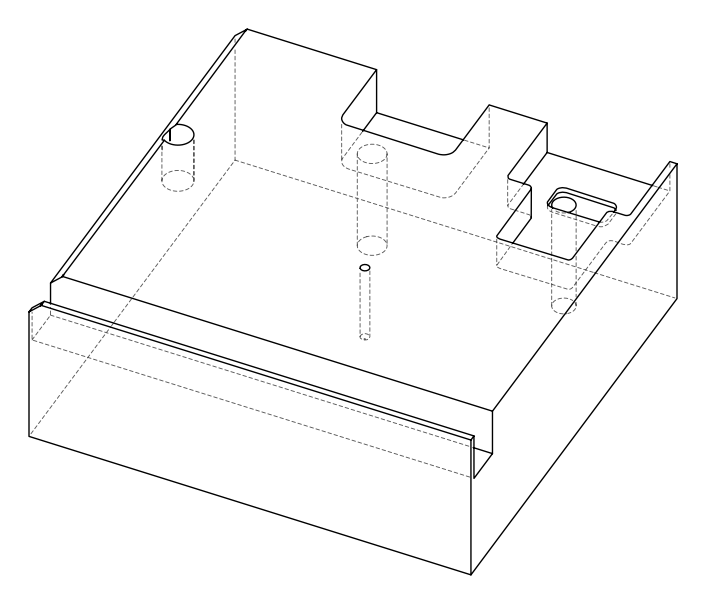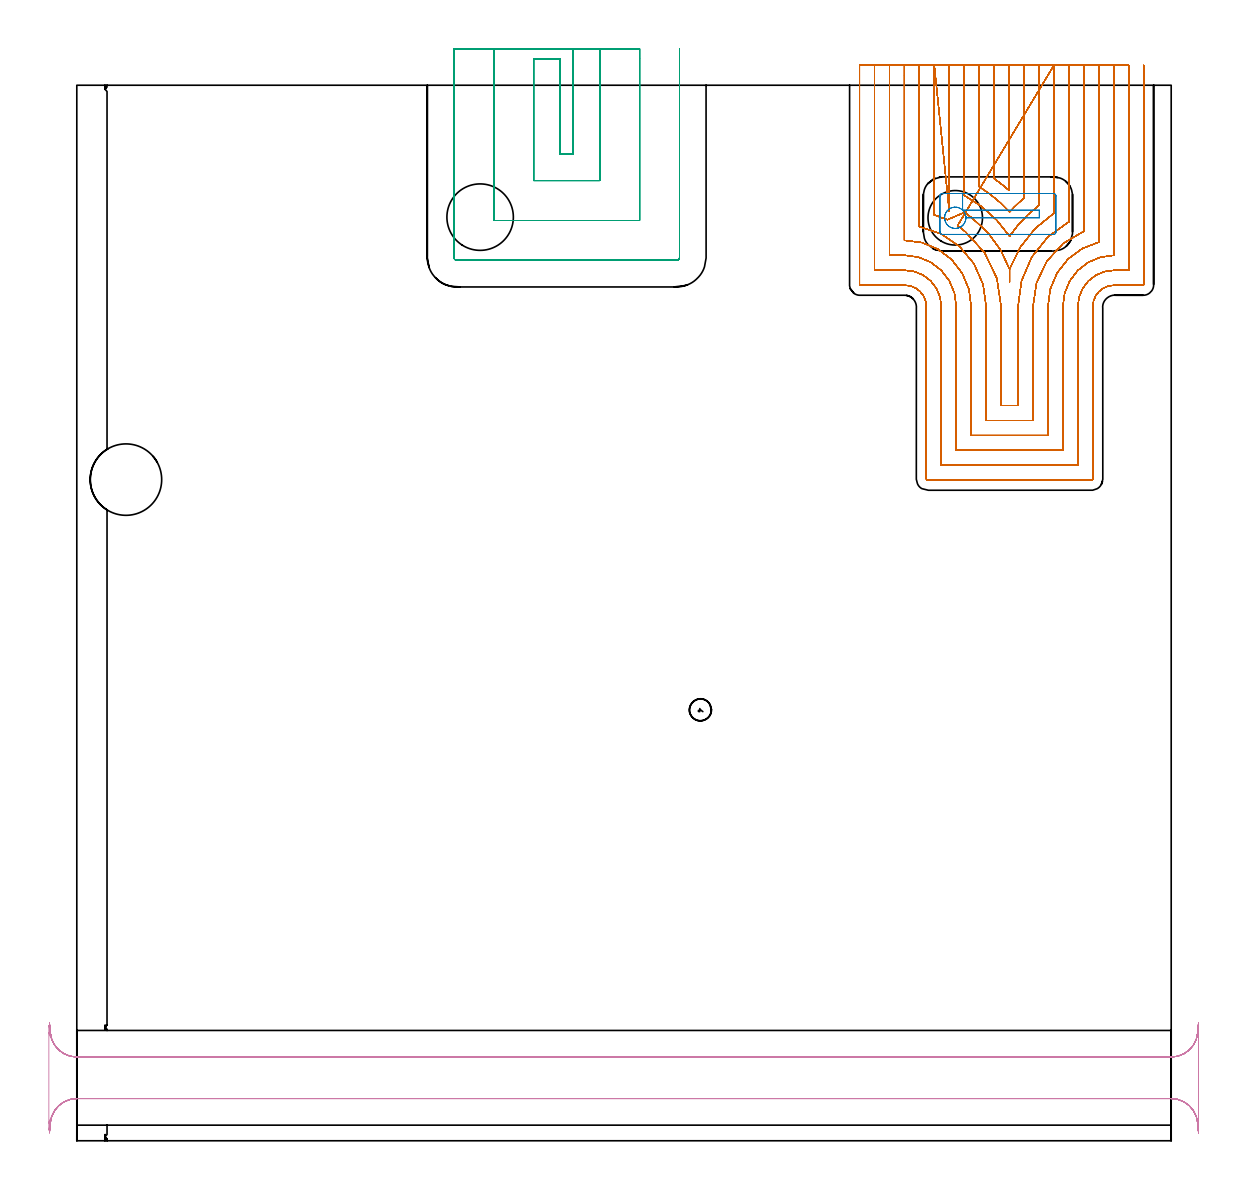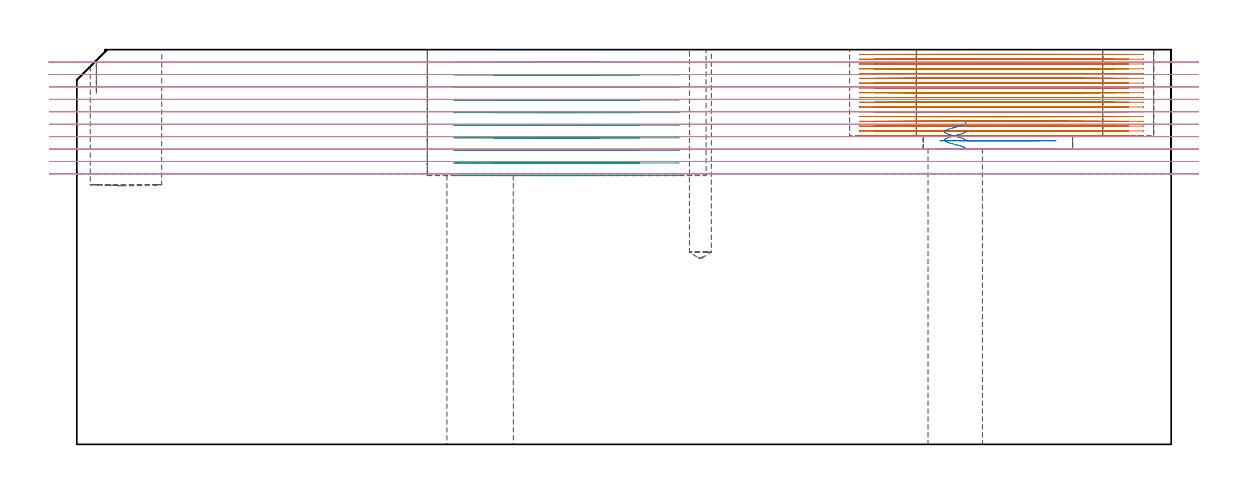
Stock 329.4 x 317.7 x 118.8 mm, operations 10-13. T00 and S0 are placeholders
(PLAN: 13 operations, 9 tool changes, 150.2 min)
(1 SPOT_DRILL | STEP1HOLE_1 | NXT0321_9005460120000 | 0.04 min | 3298 mm3)
(2 SPOT_DRILL_1 | STEP1POCKET | NXT0321_9005460120000 | 0.03 min | 1 mm3)
(3 INDEXABLE_INSERT_DRILL_THROUGH_HOLE_FROM_SOLID | STEP1HOLE | NXT0302_011 | 0.35 min | 37286 mm3)
(4 DRILL_THROUGH_HOLE_INTO_CENTER | STEP1HOLE_1 | NXT0301_065 | 0.38 min | 6174 mm3)
(5 DRILL_TO_ENLARGE_THROUGH_HOLE | STEP1HOLE_1 | UGT0301_288 | 0.4 min | 15593 mm3)
(6 DRILL_BLIND_HOLE_INTO_CENTER | STEP1POCKET | UGT0301_461 | 0.26 min | 2092 mm3)
(7 INDEXABLE_INSERT_DRILL_BLIND_HOLE_FROM_SOLID | STEP1POCKET_1 | NXT0302_014 | 0.17 min | 14777 mm3)
(8 AREA_MILL | FG_CHAMFER_SURFACE | UGT0205_001 | 0.35 min | 425 mm3)
(9 AREA_MILL_1 | FG_CHAMFER_SURFACE_1 | UGT0205_001 | 9.19 min | 11876 mm3)
(10 MILL_OPEN_POCKET | POCKET_OPEN | NXT0201_008 | Follow Part, ap 1.5, ae 75% | 108.1 min | 229521 mm3)
(11 MILL_RECTANGULAR_POCKET | POCKET_RECTANGULAR_STRAIGHT | UGT0201_101 | Follow Part, ap 2.5, ae 75% | 0.76 min | 3056 mm3)
(12 MILL_SLOT | SLOT_PARTIAL_RECTANGULAR | NXT0201_012 | Follow Part, ap 4, ae 75% | 14.12 min | 179861 mm3)
(13 MILL_RECTANGULAR_SLOT | SLOT_RECTANGULAR | NXT0201_012 | Follow Part, ap 4, ae 75% | 16.01 min | 350660 mm3)
(TOOL NXT0321_9005460120000 | NC Spot Drill, 142deg, 12mm, Carbide, Uncoated | D12 PA142 FL30 Z2)
(TOOL NXT0302_011 | Index. Insert Drill 20mm [880-D2000L25-05] | D20 PA176 FL100 Z2)
(TOOL NXT0301_065 | Carbide Drill 9.4mm [860.1-0940-075A1-MM 2214] | D9.4 PA140 FL98 Z2)
(TOOL UGT0301_288 | Twist Drill 16.4 mm | D16.4 PA118 FL125 Z2)
(TOOL UGT0301_461 | Carbide Drill 6.6 mm | D6.6 PA118 FL63 Z2)
(TOOL NXT0302_014 | Index. Insert Drill 21.5mm [880-D2150L25-03] | D21.5 PA176 FL65 Z2)
(TOOL UGT0205_001 | Chamfer Mill 20 x 3 x 45 deg. | D20 FL50 Z2)
(TOOL NXT0201_008 | ENDMILL 6mm [2P460-0600-NA 1630] | D6 FL26 Z6)
(TOOL UGT0201_101 | End Mill 10 mm | D10 FL12 Z2)
(TOOL NXT0201_012 | ENDMILL 16mm [2P460-1600-NA 1630] | D16 FL38 Z6)
(OP 10 MILL_OPEN_POCKET)
G17 G21 G94 G90
T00 M6
G54
G17 G0 G90 X276.1 Y323.7 S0 M3
G43 Z128.8 H1
Z117.361
G94 G1 Y320.7 F250.
Y289.59 F500.
G2 X280.6 Y286.028 R46.9
G1 Y320.7
Y323.7 F250.
X271.6
Y320.7
Y287.163 F500.
G2 X280.75 Y279.537 R42.4
X285.1 Y283.709 R42.4
G1 Y320.7
Y323.7 F250.
X267.1
Y320.7
Y284.561 F500.
G2 X280.75 Y272.25 R37.9
X289.6 Y281.524 R37.9
G1 Y320.7
Y323.7 F250.
X262.6
Y320.7
Y282.675 F500.
Y279.675 F250.
X258.1 Y323.7 F500.
Y320.7 F250.
Y278.629 F500.
G2 X259.223 Y278.244 R28.9
G1 X262.041 Y277.214 F250.
X267.212 Y279.451
X269.594 Y277.628
G2 X280.75 Y262.346 R33.4 F500.
G1 Y258.432
Y262.346
G2 X294.1 Y279.17 R33.4
G1 Y320.7
Y323.7 F250.
X265.115 Y275.475 F500.
X267.45 Y273.591 F250.
G2 X278.2 Y251.102 R28.9 F500.
G1 Y221.3
X283.3
Y251.1
G2 X298.6 Y276.6 R28.9
G1 Y320.7
Y323.7 F250.
X253.6
Y320.7
Y275.119 F500.
G2 X273.7 Y251.101 R24.4
G1 Y216.8
X287.8
Y251.1
G2 X303.1 Y273.74 R24.4
G1 Y320.7
Y323.7 F250.
X249.1
Y320.7
Y271. F500.
G2 X269.2 Y251.1 R19.9
G1 Y212.3
X292.3
Y251.1
G2 X307.6 Y270.461 R19.9
G1 Y320.7
Y323.7 F250.
X244.6
Y320.7
Y266.5 F500.
X249.3
G2 X264.7 Y251.1 R15.4
G1 Y207.8
X296.8
Y251.1
G2 X312.1 Y266.5 R15.4
G1 Y320.7
Y323.7 F250.
X240.1
Y320.7
Y262. F500.
X249.3
G2 X260.2 Y251.1 R10.9
G1 Y203.3
X301.3
Y251.1
G2 X312.2 Y262. R10.9
G1 X316.6
Y320.7
Y323.7 F250.
X235.6
Y320.7
Y257.6 F500.
X235.605 Y257.545
X235.645 Y257.505
X235.7 Y257.5
X249.3
G2 X255.7 Y251.1 R6.4
G1 Y199.2
G3 X256.1 Y198.8 R0.4
G1 X305.4
G3 X305.8 Y199.2 R0.4
G1 Y251.1
G2 X312.2 Y257.5 R6.4
G1 X321.
X321.055 Y257.505
X321.095 Y257.545
X321.1 Y257.6
Y320.7
Y323.7 F250.
G0 X276.1 Z115.922
G1 Y320.7
Y289.59 F500.
G2 X280.6 Y286.028 R46.9
G1 Y320.7
Y323.7 F250.
X271.6
Y320.7
Y287.163 F500.
G2 X280.75 Y279.537 R42.4
X285.1 Y283.709 R42.4
G1 Y320.7
Y323.7 F250.
X267.1
Y320.7
Y284.561 F500.
G2 X280.75 Y272.25 R37.9
X289.6 Y281.524 R37.9
G1 Y320.7
Y323.7 F250.
X262.6
Y320.7
Y282.675 F500.
Y279.675 F250.
X258.1 Y323.7 F500.
Y320.7 F250.
Y278.629 F500.
G2 X259.223 Y278.244 R28.9
G1 X262.041 Y277.214 F250.
X267.212 Y279.451
X269.594 Y277.628
G2 X280.75 Y262.346 R33.4 F500.
G1 Y258.432
Y262.346
G2 X294.1 Y279.17 R33.4
G1 Y320.7
Y323.7 F250.
X265.114 Y275.475 F500.
X267.449 Y273.591 F250.
G2 X278.2 Y251.102 R28.9 F500.
G1 Y221.3
X283.3
Y251.1
G2 X298.6 Y276.6 R28.9
G1 Y320.7
Y323.7 F250.
X253.6
Y320.7
Y275.119 F500.
G2 X273.7 Y251.101 R24.4
G1 Y216.8
X287.8
Y251.1
G2 X303.1 Y273.74 R24.4
G1 Y320.7
Y323.7 F250.
X249.1
Y320.7
Y271. F500.
G2 X269.2 Y251.1 R19.9
G1 Y212.3
X292.3
Y251.1
G2 X307.6 Y270.461 R19.9
G1 Y320.7
Y323.7 F250.
X244.6
Y320.7
Y266.5 F500.
X249.3
G2 X264.7 Y251.1 R15.4
G1 Y207.8
X296.8
Y251.1
G2 X312.1 Y266.5 R15.4
G1 Y320.7
Y323.7 F250.
X240.1
Y320.7
Y262. F500.
X249.3
G2 X260.2 Y251.1 R10.9
G1 Y203.3
X301.3
Y251.1
G2 X312.2 Y262. R10.9
G1 X316.6
Y320.7
Y323.7 F250.
X235.6
Y320.7
Y257.6 F500.
X235.605 Y257.545
X235.645 Y257.505
X235.7 Y257.5
X249.3
G2 X255.7 Y251.1 R6.4
G1 Y199.2
G3 X256.1 Y198.8 R0.4
G1 X305.4
G3 X305.8 Y199.2 R0.4
G1 Y251.1
G2 X312.2 Y257.5 R6.4
G1 X321.
X321.055 Y257.505
X321.095 Y257.545
X321.1 Y257.6
Y320.7
Y323.7 F250.
G0 X276.1 Z114.483
G1 Y320.7
Y289.59 F500.
G2 X280.6 Y286.028 R46.9
G1 Y320.7
Y323.7 F250.
X271.6
Y320.7
Y287.163 F500.
G2 X280.75 Y279.537 R42.4
X285.1 Y283.709 R42.4
G1 Y320.7
Y323.7 F250.
X267.1
Y320.7
Y284.561 F500.
G2 X280.75 Y272.25 R37.9
X289.6 Y281.524 R37.9
G1 Y320.7
Y323.7 F250.
X262.6
Y320.7
Y282.675 F500.
Y279.675 F250.
X258.1 Y323.7 F500.
Y320.7 F250.
Y278.629 F500.
G2 X259.223 Y278.244 R28.9
G1 X262.041 Y277.214 F250.
X267.211 Y279.452
X269.594 Y277.629
G2 X280.75 Y262.346 R33.4 F500.
G1 Y258.432
Y262.346
G2 X294.1 Y279.17 R33.4
G1 Y320.7
Y323.7 F250.
X265.114 Y275.475 F500.
X267.449 Y273.591 F250.
G2 X278.2 Y251.102 R28.9 F500.
G1 Y221.3
X283.3
Y251.1
G2 X298.6 Y276.6 R28.9
G1 Y320.7
Y323.7 F250.
X253.6
Y320.7
Y275.119 F500.
G2 X273.7 Y251.101 R24.4
G1 Y216.8
X287.8
Y251.1
G2 X303.1 Y273.74 R24.4
G1 Y320.7
Y323.7 F250.
X249.1
Y320.7
Y271. F500.
G2 X269.2 Y251.1 R19.9
G1 Y212.3
X292.3
Y251.1
G2 X307.6 Y270.461 R19.9
G1 Y320.7
Y323.7 F250.
X244.6
Y320.7
Y266.5 F500.
X249.3
G2 X264.7 Y251.1 R15.4
G1 Y207.8
X296.8
Y251.1
G2 X312.1 Y266.5 R15.4
G1 Y320.7
Y323.7 F250.
X240.1
Y320.7
Y262. F500.
X249.3
G2 X260.2 Y251.1 R10.9
G1 Y203.3
X301.3
Y251.1
G2 X312.2 Y262. R10.9
G1 X316.6
Y320.7
Y323.7 F250.
X235.6
Y320.7
Y257.6 F500.
X235.605 Y257.545
X235.645 Y257.505
X235.7 Y257.5
X249.3
G2 X255.7 Y251.1 R6.4
G1 Y199.2
G3 X256.1 Y198.8 R0.4
G1 X305.4
G3 X305.8 Y199.2 R0.4
G1 Y251.1
G2 X312.2 Y257.5 R6.4
G1 X321.
X321.055 Y257.505
X321.095 Y257.545
X321.1 Y257.6
Y320.7
Y323.7 F250.
G0 X276.1 Z113.044
G1 Y320.7
Y289.59 F500.
G2 X280.6 Y286.028 R46.9
G1 Y320.7
Y323.7 F250.
X271.6
Y320.7
Y287.163 F500.
G2 X280.75 Y279.537 R42.4
X285.1 Y283.709 R42.4
G1 Y320.7
Y323.7 F250.
X267.1
Y320.7
Y284.561 F500.
G2 X280.75 Y272.25 R37.9
X289.6 Y281.524 R37.9
G1 Y320.7
Y323.7 F250.
X262.6
Y320.7
Y282.675 F500.
Y279.675 F250.
X258.1 Y323.7 F500.
Y320.7 F250.
Y278.629 F500.
G2 X259.223 Y278.244 R28.9
G1 X262.041 Y277.214 F250.
X267.211 Y279.452
X269.594 Y277.629
G2 X280.75 Y262.346 R33.4 F500.
G1 Y258.432
Y262.346
G2 X294.1 Y279.17 R33.4
G1 Y320.7
Y323.7 F250.
X265.115 Y275.475 F500.
X267.45 Y273.591 F250.
G2 X278.2 Y251.102 R28.9 F500.
G1 Y221.3
X283.3
Y251.1
G2 X298.6 Y276.6 R28.9
G1 Y320.7
Y323.7 F250.
X253.6
Y320.7
Y275.119 F500.
G2 X273.7 Y251.101 R24.4
G1 Y216.8
X287.8
Y251.1
G2 X303.1 Y273.74 R24.4
G1 Y320.7
Y323.7 F250.
X249.1
Y320.7
Y271. F500.
G2 X269.2 Y251.1 R19.9
G1 Y212.3
X292.3
Y251.1
G2 X307.6 Y270.461 R19.9
G1 Y320.7
Y323.7 F250.
X244.6
Y320.7
Y266.5 F500.
X249.3
G2 X264.7 Y251.1 R15.4
G1 Y207.8
X296.8
Y251.1
G2 X312.1 Y266.5 R15.4
G1 Y320.7
Y323.7 F250.
X240.1
Y320.7
Y262. F500.
X249.3
G2 X260.2 Y251.1 R10.9
G1 Y203.3
X301.3
Y251.1
G2 X312.2 Y262. R10.9
G1 X316.6
Y320.7
Y323.7 F250.
X235.6
Y320.7
Y257.6 F500.
X235.605 Y257.545
X235.645 Y257.505
X235.7 Y257.5
X249.3
G2 X255.7 Y251.1 R6.4
G1 Y199.2
G3 X256.1 Y198.8 R0.4
G1 X305.4
G3 X305.8 Y199.2 R0.4
G1 Y251.1
G2 X312.2 Y257.5 R6.4
G1 X321.
X321.055 Y257.505
X321.095 Y257.545
X321.1 Y257.6
Y320.7
Y323.7 F250.
G0 X276.1 Z111.605
G1 Y320.7
Y289.59 F500.
G2 X280.6 Y286.028 R46.9
G1 Y320.7
Y323.7 F250.
X271.6
Y320.7
Y287.163 F500.
G2 X280.75 Y279.537 R42.4
X285.1 Y283.709 R42.4
G1 Y320.7
Y323.7 F250.
X267.1
Y320.7
Y284.561 F500.
G2 X280.75 Y272.25 R37.9
X289.6 Y281.524 R37.9
G1 Y320.7
Y323.7 F250.
X262.6
Y320.7
Y282.675 F500.
Y279.675 F250.
X258.1 Y323.7 F500.
Y320.7 F250.
Y278.629 F500.
G2 X259.223 Y278.244 R28.9
G1 X262.041 Y277.214 F250.
X267.212 Y279.451
X269.594 Y277.628
G2 X280.75 Y262.346 R33.4 F500.
G1 Y258.432
Y262.346
G2 X294.1 Y279.17 R33.4
G1 Y320.7
Y323.7 F250.
X265.115 Y275.475 F500.
X267.45 Y273.591 F250.
G2 X278.2 Y251.102 R28.9 F500.
G1 Y221.3
X283.3
Y251.1
G2 X298.6 Y276.6 R28.9
G1 Y320.7
Y323.7 F250.
X253.6
Y320.7
Y275.119 F500.
G2 X273.7 Y251.101 R24.4
G1 Y216.8
X287.8
Y251.1
G2 X303.1 Y273.74 R24.4
G1 Y320.7
Y323.7 F250.
X249.1
Y320.7
Y271. F500.
G2 X269.2 Y251.1 R19.9
G1 Y212.3
X292.3
Y251.1
G2 X307.6 Y270.461 R19.9
G1 Y320.7
Y323.7 F250.
X244.6
Y320.7
Y266.5 F500.
X249.3
G2 X264.7 Y251.1 R15.4
G1 Y207.8
X296.8
Y251.1
G2 X312.1 Y266.5 R15.4
G1 Y320.7
Y323.7 F250.
X240.1
Y320.7
Y262. F500.
X249.3
G2 X260.2 Y251.1 R10.9
G1 Y203.3
X301.3
Y251.1
G2 X312.2 Y262. R10.9
G1 X316.6
Y320.7
Y323.7 F250.
X235.6
Y320.7
Y257.6 F500.
X235.605 Y257.545
X235.645 Y257.505
X235.7 Y257.5
X249.3
G2 X255.7 Y251.1 R6.4
G1 Y199.2
G3 X256.1 Y198.8 R0.4
G1 X305.4
G3 X305.8 Y199.2 R0.4
G1 Y251.1
G2 X312.2 Y257.5 R6.4
G1 X321.
X321.055 Y257.505
X321.095 Y257.545
X321.1 Y257.6
Y320.7
Y323.7 F250.
G0 X276.1 Z110.167
G1 Y320.7
Y289.59 F500.
G2 X280.6 Y286.028 R46.9
G1 Y320.7
Y323.7 F250.
X271.6
Y320.7
Y287.163 F500.
G2 X280.75 Y279.537 R42.4
X285.1 Y283.709 R42.4
G1 Y320.7
Y323.7 F250.
X267.1
Y320.7
Y284.561 F500.
G2 X280.75 Y272.25 R37.9
X289.6 Y281.524 R37.9
G1 Y320.7
Y323.7 F250.
X262.6
Y320.7
Y282.675 F500.
Y279.675 F250.
X258.1 Y323.7 F500.
Y320.7 F250.
Y278.629 F500.
G2 X259.223 Y278.244 R28.9
G1 X262.041 Y277.214 F250.
X267.212 Y279.451
X269.594 Y277.628
G2 X280.75 Y262.346 R33.4 F500.
G1 Y258.432
Y262.346
G2 X294.1 Y279.17 R33.4
G1 Y320.7
Y323.7 F250.
X265.115 Y275.475 F500.
X267.45 Y273.591 F250.
G2 X278.2 Y251.102 R28.9 F500.
G1 Y221.3
X283.3
Y251.1
G2 X298.6 Y276.6 R28.9
G1 Y320.7
Y323.7 F250.
X253.6
Y320.7
Y275.119 F500.
G2 X273.7 Y251.101 R24.4
G1 Y216.8
X287.8
Y251.1
G2 X303.1 Y273.74 R24.4
G1 Y320.7
Y323.7 F250.
X249.1
Y320.7
Y271. F500.
G2 X269.2 Y251.1 R19.9
G1 Y212.3
X292.3
Y251.1
G2 X307.6 Y270.461 R19.9
G1 Y320.7
Y323.7 F250.
X244.6
Y320.7
Y266.5 F500.
X249.3
G2 X264.7 Y251.1 R15.4
G1 Y207.8
X296.8
Y251.1
G2 X312.1 Y266.5 R15.4
G1 Y320.7
Y323.7 F250.
X240.1
Y320.7
Y262. F500.
X249.3
G2 X260.2 Y251.1 R10.9
G1 Y203.3
X301.3
Y251.1
G2 X312.2 Y262. R10.9
G1 X316.6
Y320.7
Y323.7 F250.
X235.6
Y320.7
Y257.6 F500.
X235.605 Y257.545
X235.645 Y257.505
X235.7 Y257.5
X249.3
G2 X255.7 Y251.1 R6.4
G1 Y199.2
G3 X256.1 Y198.8 R0.4
G1 X305.4
G3 X305.8 Y199.2 R0.4
G1 Y251.1
G2 X312.2 Y257.5 R6.4
G1 X321.
X321.055 Y257.505
X321.095 Y257.545
X321.1 Y257.6
Y320.7
Y323.7 F250.
G0 X276.1 Z108.728
G1 Y320.7
Y289.59 F500.
G2 X280.6 Y286.028 R46.9
G1 Y320.7
Y323.7 F250.
X271.6
Y320.7
Y287.163 F500.
G2 X280.75 Y279.537 R42.4
X285.1 Y283.709 R42.4
G1 Y320.7
Y323.7 F250.
X267.1
Y320.7
Y284.561 F500.
G2 X280.75 Y272.25 R37.9
X289.6 Y281.524 R37.9
G1 Y320.7
Y323.7 F250.
X262.6
Y320.7
Y282.675 F500.
Y279.675 F250.
X258.1 Y323.7 F500.
Y320.7 F250.
Y278.629 F500.
G2 X259.223 Y278.244 R28.9
G1 X262.041 Y277.214 F250.
X267.212 Y279.451
X269.594 Y277.628
G2 X280.75 Y262.346 R33.4 F500.
G1 Y258.432
Y262.346
G2 X294.1 Y279.17 R33.4
G1 Y320.7
Y323.7 F250.
X265.115 Y275.475 F500.
X267.45 Y273.591 F250.
G2 X278.2 Y251.102 R28.9 F500.
G1 Y221.3
X283.3
Y251.1
G2 X298.6 Y276.6 R28.9
G1 Y320.7
Y323.7 F250.
X253.6
Y320.7
Y275.119 F500.
G2 X273.7 Y251.101 R24.4
G1 Y216.8
X287.8
Y251.1
G2 X303.1 Y273.74 R24.4
G1 Y320.7
Y323.7 F250.
X249.1
Y320.7
Y271. F500.
G2 X269.2 Y251.1 R19.9
G1 Y212.3
X292.3
Y251.1
G2 X307.6 Y270.461 R19.9
G1 Y320.7
Y323.7 F250.
X244.6
Y320.7
Y266.5 F500.
X249.3
G2 X264.7 Y251.1 R15.4
G1 Y207.8
X296.8
Y251.1
G2 X312.1 Y266.5 R15.4
G1 Y320.7
Y323.7 F250.
X240.1
Y320.7
Y262. F500.
X249.3
G2 X260.2 Y251.1 R10.9
G1 Y203.3
X301.3
Y251.1
G2 X312.2 Y262. R10.9
G1 X316.6
Y320.7
Y323.7 F250.
X235.6
Y320.7
Y257.6 F500.
X235.605 Y257.545
X235.645 Y257.505
X235.7 Y257.5
X249.3
G2 X255.7 Y251.1 R6.4
G1 Y199.2
G3 X256.1 Y198.8 R0.4
G1 X305.4
G3 X305.8 Y199.2 R0.4
G1 Y251.1
G2 X312.2 Y257.5 R6.4
G1 X321.
X321.055 Y257.505
X321.095 Y257.545
X321.1 Y257.6
Y320.7
Y323.7 F250.
G0 X276.1 Z107.289
G1 Y320.7
Y289.59 F500.
G2 X280.6 Y286.028 R46.9
G1 Y320.7
Y323.7 F250.
X271.6
Y320.7
Y287.163 F500.
G2 X280.75 Y279.537 R42.4
X285.1 Y283.709 R42.4
G1 Y320.7
Y323.7 F250.
X267.1
Y320.7
Y284.561 F500.
G2 X280.75 Y272.25 R37.9
X289.6 Y281.524 R37.9
G1 Y320.7
Y323.7 F250.
X262.6
Y320.7
Y282.675 F500.
Y279.675 F250.
X258.1 Y323.7 F500.
Y320.7 F250.
Y278.629 F500.
G2 X259.223 Y278.244 R28.9
G1 X262.041 Y277.214 F250.
X267.212 Y279.451
X269.594 Y277.628
G2 X280.75 Y262.346 R33.4 F500.
G1 Y258.432
Y262.346
G2 X294.1 Y279.17 R33.4
G1 Y320.7
Y323.7 F250.
X265.115 Y275.475 F500.
X267.45 Y273.591 F250.
G2 X278.2 Y251.102 R28.9 F500.
G1 Y221.3
X283.3
Y251.1
G2 X298.6 Y276.6 R28.9
G1 Y320.7
Y323.7 F250.
X253.6
Y320.7
Y275.119 F500.
G2 X273.7 Y251.101 R24.4
G1 Y216.8
X287.8
Y251.1
G2 X303.1 Y273.74 R24.4
G1 Y320.7
Y323.7 F250.
X249.1
Y320.7
Y271. F500.
G2 X269.2 Y251.1 R19.9
G1 Y212.3
X292.3
Y251.1
G2 X307.6 Y270.461 R19.9
G1 Y320.7
Y323.7 F250.
X244.6
Y320.7
Y266.5 F500.
X249.3
G2 X264.7 Y251.1 R15.4
G1 Y207.8
X296.8
Y251.1
G2 X312.1 Y266.5 R15.4
G1 Y320.7
Y323.7 F250.
X240.1
Y320.7
Y262. F500.
X249.3
G2 X260.2 Y251.1 R10.9
G1 Y203.3
X301.3
Y251.1
G2 X312.2 Y262. R10.9
G1 X316.6
Y320.7
Y323.7 F250.
X235.6
Y320.7
Y257.6 F500.
X235.605 Y257.545
X235.645 Y257.505
X235.7 Y257.5
X249.3
G2 X255.7 Y251.1 R6.4
G1 Y199.2
G3 X256.1 Y198.8 R0.4
G1 X305.4
G3 X305.8 Y199.2 R0.4
G1 Y251.1
G2 X312.2 Y257.5 R6.4
G1 X321.
X321.055 Y257.505
X321.095 Y257.545
X321.1 Y257.6
Y320.7
Y323.7 F250.
G0 X276.1 Z105.85
G1 Y320.7
Y289.59 F500.
G2 X280.6 Y286.028 R46.9
G1 Y320.7
Y323.7 F250.
X271.6
Y320.7
Y287.163 F500.
G2 X280.75 Y279.537 R42.4
X285.1 Y283.709 R42.4
G1 Y320.7
Y323.7 F250.
X267.1
Y320.7
Y284.561 F500.
G2 X280.75 Y272.25 R37.9
X289.6 Y281.524 R37.9
G1 Y320.7
Y323.7 F250.
X262.6
Y320.7
Y282.675 F500.
Y279.675 F250.
X258.1 Y323.7 F500.
Y320.7 F250.
Y278.629 F500.
G2 X259.224 Y278.244 R28.9
G1 X262.042 Y277.213 F250.
X267.211 Y279.451
X269.594 Y277.629
G2 X280.75 Y262.346 R33.4 F500.
G1 Y258.432
Y262.346
G2 X294.1 Y279.17 R33.4
G1 Y320.7
Y323.7 F250.
X265.115 Y275.475 F500.
X267.45 Y273.591 F250.
G2 X278.2 Y251.102 R28.9 F500.
G1 Y221.3
X283.3
Y251.1
G2 X298.6 Y276.6 R28.9
G1 Y320.7
Y323.7 F250.
X253.6
Y320.7
Y275.119 F500.
G2 X273.7 Y251.101 R24.4
G1 Y216.8
X287.8
Y251.1
G2 X303.1 Y273.74 R24.4
G1 Y320.7
Y323.7 F250.
X249.1
Y320.7
Y271. F500.
G2 X269.2 Y251.1 R19.9
G1 Y212.3
X292.3
Y251.1
G2 X307.6 Y270.461 R19.9
G1 Y320.7
Y323.7 F250.
X244.6
Y320.7
Y266.5 F500.
X249.3
G2 X264.7 Y251.1 R15.4
G1 Y207.8
X296.8
Y251.1
G2 X312.1 Y266.5 R15.4
G1 Y320.7
Y323.7 F250.
X240.1
Y320.7
Y262. F500.
X249.3
G2 X260.2 Y251.1 R10.9
G1 Y203.3
X301.3
Y251.1
G2 X312.2 Y262. R10.9
G1 X316.6
Y320.7
Y323.7 F250.
X235.6
Y320.7
Y257.6 F500.
X235.605 Y257.545
X235.645 Y257.505
X235.7 Y257.5
X249.3
G2 X255.7 Y251.1 R6.4
G1 Y199.2
G3 X256.1 Y198.8 R0.4
G1 X305.4
G3 X305.8 Y199.2 R0.4
G1 Y251.1
G2 X312.2 Y257.5 R6.4
G1 X321.
X321.055 Y257.505
X321.095 Y257.545
X321.1 Y257.6
Y320.7
Y323.7 F250.
G0 X276.1 Z104.411
G1 Y320.7
Y289.59 F500.
G2 X280.6 Y286.028 R46.9
G1 Y320.7
Y323.7 F250.
X271.6
Y320.7
Y287.163 F500.
G2 X280.75 Y279.537 R42.4
X285.1 Y283.709 R42.4
G1 Y320.7
Y323.7 F250.
X267.1
Y320.7
Y284.561 F500.
G2 X280.75 Y272.25 R37.9
X289.6 Y281.524 R37.9
G1 Y320.7
Y323.7 F250.
X262.6
Y320.7
Y282.675 F500.
Y279.675 F250.
X258.1 Y323.7 F500.
Y320.7 F250.
Y278.629 F500.
G2 X259.224 Y278.244 R28.9
G1 X262.042 Y277.213 F250.
X267.211 Y279.451
X269.594 Y277.629
G2 X280.75 Y262.346 R33.4 F500.
G1 Y258.432
Y262.346
G2 X294.1 Y279.17 R33.4
G1 Y320.7
Y323.7 F250.
X265.115 Y275.475 F500.
X267.45 Y273.591 F250.
G2 X278.2 Y251.102 R28.9 F500.
G1 Y221.3
X283.3
Y251.1
G2 X298.6 Y276.6 R28.9
G1 Y320.7
Y323.7 F250.
X253.6
Y320.7
Y275.119 F500.
G2 X273.7 Y251.101 R24.4
G1 Y216.8
X287.8
Y251.1
G2 X303.1 Y273.74 R24.4
G1 Y320.7
Y323.7 F250.
X249.1
Y320.7
Y271. F500.
G2 X269.2 Y251.1 R19.9
G1 Y212.3
X292.3
Y251.1
G2 X307.6 Y270.461 R19.9
G1 Y320.7
Y323.7 F250.
X244.6
Y320.7
Y266.5 F500.
X249.3
G2 X264.7 Y251.1 R15.4
G1 Y207.8
X296.8
Y251.1
G2 X312.1 Y266.5 R15.4
G1 Y320.7
Y323.7 F250.
X240.1
Y320.7
Y262. F500.
X249.3
G2 X260.2 Y251.1 R10.9
G1 Y203.3
X301.3
Y251.1
G2 X312.2 Y262. R10.9
G1 X316.6
Y320.7
Y323.7 F250.
X235.6
Y320.7
Y257.6 F500.
X235.605 Y257.545
X235.645 Y257.505
X235.7 Y257.5
X249.3
G2 X255.7 Y251.1 R6.4
G1 Y199.2
G3 X256.1 Y198.8 R0.4
G1 X305.4
G3 X305.8 Y199.2 R0.4
G1 Y251.1
G2 X312.2 Y257.5 R6.4
G1 X321.
X321.055 Y257.505
X321.095 Y257.545
X321.1 Y257.6
Y320.7
Y323.7 F250.
G0 X276.1 Z102.972
G1 Y320.7
Y289.59 F500.
G2 X280.6 Y286.028 R46.9
G1 Y320.7
Y323.7 F250.
X271.6
Y320.7
Y287.163 F500.
G2 X280.75 Y279.537 R42.4
X285.1 Y283.709 R42.4
G1 Y320.7
Y323.7 F250.
X267.1
Y320.7
Y284.561 F500.
G2 X280.75 Y272.25 R37.9
X289.6 Y281.524 R37.9
G1 Y320.7
Y323.7 F250.
X262.6
Y320.7
Y282.675 F500.
Y279.675 F250.
X258.1 Y323.7 F500.
Y320.7 F250.
Y278.629 F500.
G2 X259.223 Y278.244 R28.9
G1 X262.041 Y277.214 F250.
X267.211 Y279.452
X269.594 Y277.629
G2 X280.75 Y262.346 R33.4 F500.
G1 Y258.432
Y262.346
G2 X294.1 Y279.17 R33.4
G1 Y320.7
Y323.7 F250.
X265.115 Y275.475 F500.
X267.45 Y273.591 F250.
G2 X278.2 Y251.102 R28.9 F500.
G1 Y221.3
X283.3
Y251.1
G2 X298.6 Y276.6 R28.9
G1 Y320.7
Y323.7 F250.
X253.6
Y320.7
Y275.119 F500.
G2 X273.7 Y251.101 R24.4
G1 Y216.8
X287.8
Y251.1
G2 X303.1 Y273.74 R24.4
G1 Y320.7
Y323.7 F250.
X249.1
Y320.7
Y271. F500.
G2 X269.2 Y251.1 R19.9
G1 Y212.3
X292.3
Y251.1
G2 X307.6 Y270.461 R19.9
G1 Y320.7
Y323.7 F250.
X244.6
Y320.7
Y266.5 F500.
X249.3
G2 X264.7 Y251.1 R15.4
G1 Y207.8
X296.8
Y251.1
G2 X312.1 Y266.5 R15.4
G1 Y320.7
Y323.7 F250.
X240.1
Y320.7
Y262. F500.
X249.3
G2 X260.2 Y251.1 R10.9
G1 Y203.3
X301.3
Y251.1
G2 X312.2 Y262. R10.9
G1 X316.6
Y320.7
Y323.7 F250.
X235.6
Y320.7
Y257.6 F500.
X235.605 Y257.545
X235.645 Y257.505
X235.7 Y257.5
X249.3
G2 X255.7 Y251.1 R6.4
G1 Y199.2
G3 X256.1 Y198.8 R0.4
G1 X305.4
G3 X305.8 Y199.2 R0.4
G1 Y251.1
G2 X312.2 Y257.5 R6.4
G1 X321.
X321.055 Y257.505
X321.095 Y257.545
X321.1 Y257.6
Y320.7
Y323.7 F250.
G0 X276.1 Z101.533
G1 Y320.7
Y289.59 F500.
G2 X280.6 Y286.028 R46.9
G1 Y320.7
Y323.7 F250.
X271.6
Y320.7
Y287.163 F500.
G2 X280.75 Y279.537 R42.4
X285.1 Y283.709 R42.4
G1 Y320.7
Y323.7 F250.
X267.1
Y320.7
Y284.561 F500.
G2 X280.75 Y272.25 R37.9
X289.6 Y281.524 R37.9
G1 Y320.7
Y323.7 F250.
X262.6
Y320.7
Y282.675 F500.
Y279.675 F250.
X258.1 Y323.7 F500.
Y320.7 F250.
Y278.629 F500.
G2 X259.223 Y278.244 R28.9
G1 X262.041 Y277.214 F250.
X267.211 Y279.452
X269.594 Y277.629
G2 X280.75 Y262.346 R33.4 F500.
G1 Y258.432
Y262.346
G2 X294.1 Y279.17 R33.4
G1 Y320.7
Y323.7 F250.
X265.115 Y275.475 F500.
X267.45 Y273.591 F250.
G2 X278.2 Y251.102 R28.9 F500.
G1 Y221.3
X283.3
Y251.1
G2 X298.6 Y276.6 R28.9
G1 Y320.7
Y323.7 F250.
X253.6
Y320.7
Y275.119 F500.
G2 X273.7 Y251.101 R24.4
G1 Y216.8
X287.8
Y251.1
G2 X303.1 Y273.74 R24.4
G1 Y320.7
Y323.7 F250.
X249.1
Y320.7
Y271. F500.
G2 X269.2 Y251.1 R19.9
G1 Y212.3
X292.3
Y251.1
G2 X307.6 Y270.461 R19.9
G1 Y320.7
Y323.7 F250.
X244.6
Y320.7
Y266.5 F500.
X249.3
G2 X264.7 Y251.1 R15.4
G1 Y207.8
X296.8
Y251.1
G2 X312.1 Y266.5 R15.4
G1 Y320.7
Y323.7 F250.
X240.1
Y320.7
Y262. F500.
X249.3
G2 X260.2 Y251.1 R10.9
G1 Y203.3
X301.3
Y251.1
G2 X312.2 Y262. R10.9
G1 X316.6
Y320.7
Y323.7 F250.
X235.6
Y320.7
Y257.6 F500.
X235.605 Y257.545
X235.645 Y257.505
X235.7 Y257.5
X249.3
G2 X255.7 Y251.1 R6.4
G1 Y199.2
G3 X256.1 Y198.8 R0.4
G1 X305.4
G3 X305.8 Y199.2 R0.4
G1 Y251.1
G2 X312.2 Y257.5 R6.4
G1 X321.
X321.055 Y257.505
X321.095 Y257.545
X321.1 Y257.6
Y320.7
Y323.7 F250.
G0 X276.1 Z100.094
G1 Y320.7
Y289.59 F500.
G2 X280.6 Y286.028 R46.9
G1 Y320.7
Y323.7 F250.
X271.6
Y320.7
Y287.163 F500.
G2 X280.75 Y279.537 R42.4
X285.1 Y283.709 R42.4
G1 Y320.7
Y323.7 F250.
X267.1
Y320.7
Y284.561 F500.
G2 X280.75 Y272.25 R37.9
X289.6 Y281.524 R37.9
G1 Y320.7
Y323.7 F250.
X262.6
Y320.7
Y282.675 F500.
Y279.675 F250.
X258.1 Y323.7 F500.
Y320.7 F250.
Y278.629 F500.
G2 X259.223 Y278.244 R28.9
G1 X262.041 Y277.214 F250.
X267.212 Y279.451
X269.594 Y277.628
G2 X280.75 Y262.346 R33.4 F500.
G1 Y258.432
Y262.346
G2 X294.1 Y279.17 R33.4
G1 Y320.7
Y323.7 F250.
X265.115 Y275.475 F500.
X267.45 Y273.591 F250.
G2 X278.2 Y251.102 R28.9 F500.
G1 Y221.3
X283.3
Y251.1
G2 X298.6 Y276.6 R28.9
G1 Y320.7
Y323.7 F250.
X253.6
Y320.7
Y275.119 F500.
G2 X273.7 Y251.101 R24.4
G1 Y216.8
X287.8
Y251.1
G2 X303.1 Y273.74 R24.4
G1 Y320.7
Y323.7 F250.
X249.1
Y320.7
Y271. F500.
G2 X269.2 Y251.1 R19.9
G1 Y212.3
X292.3
Y251.1
G2 X307.6 Y270.461 R19.9
G1 Y320.7
Y323.7 F250.
X244.6
Y320.7
Y266.5 F500.
X249.3
G2 X264.7 Y251.1 R15.4
G1 Y207.8
X296.8
Y251.1
G2 X312.1 Y266.5 R15.4
G1 Y320.7
Y323.7 F250.
X240.1
Y320.7
Y262. F500.
X249.3
G2 X260.2 Y251.1 R10.9
G1 Y203.3
X301.3
Y251.1
G2 X312.2 Y262. R10.9
G1 X316.6
Y320.7
Y323.7 F250.
X235.6
Y320.7
Y257.6 F500.
X235.605 Y257.545
X235.645 Y257.505
X235.7 Y257.5
X249.3
G2 X255.7 Y251.1 R6.4
G1 Y199.2
G3 X256.1 Y198.8 R0.4
G1 X305.4
G3 X305.8 Y199.2 R0.4
G1 Y251.1
G2 X312.2 Y257.5 R6.4
G1 X321.
X321.055 Y257.505
X321.095 Y257.545
X321.1 Y257.6
Y320.7
Y323.7 F250.
G0 X276.1 Z98.656
G1 Y320.7
Y289.59 F500.
G2 X280.6 Y286.028 R46.9
G1 Y320.7
Y323.7 F250.
X271.6
Y320.7
Y287.163 F500.
G2 X280.75 Y279.537 R42.4
X285.1 Y283.709 R42.4
G1 Y320.7
Y323.7 F250.
X267.1
Y320.7
Y284.561 F500.
G2 X280.75 Y272.25 R37.9
X289.6 Y281.524 R37.9
G1 Y320.7
Y323.7 F250.
X262.6
Y320.7
Y282.675 F500.
Y279.675 F250.
X258.1 Y323.7 F500.
Y320.7 F250.
Y278.629 F500.
G2 X259.223 Y278.244 R28.9
G1 X262.041 Y277.214 F250.
X267.212 Y279.451
X269.594 Y277.628
G2 X280.75 Y262.346 R33.4 F500.
G1 Y258.432
Y262.346
G2 X294.1 Y279.17 R33.4
G1 Y320.7
Y323.7 F250.
X265.115 Y275.475 F500.
X267.45 Y273.591 F250.
G2 X278.2 Y251.102 R28.9 F500.
G1 Y221.3
X283.3
Y251.1
G2 X298.6 Y276.6 R28.9
G1 Y320.7
Y323.7 F250.
X253.6
Y320.7
Y275.119 F500.
G2 X273.7 Y251.101 R24.4
G1 Y216.8
X287.8
Y251.1
G2 X303.1 Y273.74 R24.4
G1 Y320.7
Y323.7 F250.
X249.1
Y320.7
Y271. F500.
G2 X269.2 Y251.1 R19.9
G1 Y212.3
X292.3
Y251.1
G2 X307.6 Y270.461 R19.9
G1 Y320.7
Y323.7 F250.
X244.6
Y320.7
Y266.5 F500.
X249.3
G2 X264.7 Y251.1 R15.4
G1 Y207.8
X296.8
Y251.1
G2 X312.1 Y266.5 R15.4
G1 Y320.7
Y323.7 F250.
X240.1
Y320.7
Y262. F500.
X249.3
G2 X260.2 Y251.1 R10.9
G1 Y203.3
X301.3
Y251.1
G2 X312.2 Y262. R10.9
G1 X316.6
Y320.7
Y323.7 F250.
X235.6
Y320.7
Y257.6 F500.
X235.605 Y257.545
X235.645 Y257.505
X235.7 Y257.5
X249.3
G2 X255.7 Y251.1 R6.4
G1 Y199.2
G3 X256.1 Y198.8 R0.4
G1 X305.4
G3 X305.8 Y199.2 R0.4
G1 Y251.1
G2 X312.2 Y257.5 R6.4
G1 X321.
X321.055 Y257.505
X321.095 Y257.545
X321.1 Y257.6
Y320.7
Y323.7 F250.
G0 X276.1 Z97.217
G1 Y320.7
Y289.59 F500.
G2 X280.6 Y286.028 R46.9
G1 Y320.7
Y323.7 F250.
X271.6
Y320.7
Y287.163 F500.
G2 X280.75 Y279.537 R42.4
X285.1 Y283.709 R42.4
G1 Y320.7
Y323.7 F250.
X267.1
Y320.7
Y284.561 F500.
G2 X280.75 Y272.25 R37.9
X289.6 Y281.524 R37.9
G1 Y320.7
Y323.7 F250.
X262.6
Y320.7
Y282.675 F500.
Y279.675 F250.
X258.1 Y323.7 F500.
Y320.7 F250.
Y278.629 F500.
G2 X259.223 Y278.244 R28.9
G1 X262.041 Y277.214 F250.
X267.212 Y279.451
X269.594 Y277.628
G2 X280.75 Y262.346 R33.4 F500.
G1 Y258.432
Y262.346
G2 X294.1 Y279.17 R33.4
G1 Y320.7
Y323.7 F250.
X265.115 Y275.475 F500.
X267.45 Y273.591 F250.
G2 X278.2 Y251.102 R28.9 F500.
G1 Y221.3
X283.3
Y251.1
G2 X298.6 Y276.6 R28.9
G1 Y320.7
Y323.7 F250.
X253.6
Y320.7
Y275.119 F500.
G2 X273.7 Y251.101 R24.4
G1 Y216.8
X287.8
Y251.1
G2 X303.1 Y273.74 R24.4
G1 Y320.7
Y323.7 F250.
X249.1
Y320.7
Y271. F500.
G2 X269.2 Y251.1 R19.9
G1 Y212.3
X292.3
Y251.1
G2 X307.6 Y270.461 R19.9
G1 Y320.7
Y323.7 F250.
X244.6
Y320.7
Y266.5 F500.
X249.3
G2 X264.7 Y251.1 R15.4
G1 Y207.8
X296.8
Y251.1
G2 X312.1 Y266.5 R15.4
G1 Y320.7
Y323.7 F250.
X240.1
Y320.7
Y262. F500.
X249.3
G2 X260.2 Y251.1 R10.9
G1 Y203.3
X301.3
Y251.1
G2 X312.2 Y262. R10.9
G1 X316.6
Y320.7
Y323.7 F250.
X235.6
Y320.7
Y257.6 F500.
X235.605 Y257.545
X235.645 Y257.505
X235.7 Y257.5
X249.3
G2 X255.7 Y251.1 R6.4
G1 Y199.2
G3 X256.1 Y198.8 R0.4
G1 X305.4
G3 X305.8 Y199.2 R0.4
G1 Y251.1
G2 X312.2 Y257.5 R6.4
G1 X321.
X321.055 Y257.505
X321.095 Y257.545
X321.1 Y257.6
Y320.7
Y323.7 F250.
G0 X276.1 Z95.778
G1 Y320.7
Y289.59 F500.
G2 X280.6 Y286.028 R46.9
G1 Y320.7
Y323.7 F250.
X271.6
Y320.7
Y287.163 F500.
G2 X280.75 Y279.537 R42.4
X285.1 Y283.709 R42.4
G1 Y320.7
Y323.7 F250.
X267.1
Y320.7
Y284.561 F500.
G2 X280.75 Y272.25 R37.9
X289.6 Y281.524 R37.9
G1 Y320.7
Y323.7 F250.
X262.6
Y320.7
Y282.675 F500.
Y279.675 F250.
X258.1 Y323.7 F500.
Y320.7 F250.
Y278.629 F500.
G2 X259.223 Y278.244 R28.9
G1 X262.041 Y277.214 F250.
X267.212 Y279.451
X269.594 Y277.628
G2 X280.75 Y262.346 R33.4 F500.
G1 Y258.432
Y262.346
G2 X294.1 Y279.17 R33.4
G1 Y320.7
Y323.7 F250.
X265.115 Y275.475 F500.
X267.45 Y273.591 F250.
G2 X278.2 Y251.102 R28.9 F500.
G1 Y221.3
X283.3
Y251.1
G2 X298.6 Y276.6 R28.9
G1 Y320.7
Y323.7 F250.
X253.6
Y320.7
Y275.119 F500.
G2 X273.7 Y251.101 R24.4
G1 Y216.8
X287.8
Y251.1
G2 X303.1 Y273.74 R24.4
G1 Y320.7
Y323.7 F250.
X249.1
Y320.7
Y271. F500.
G2 X269.2 Y251.1 R19.9
G1 Y212.3
X292.3
Y251.1
G2 X307.6 Y270.461 R19.9
G1 Y320.7
Y323.7 F250.
X244.6
Y320.7
Y266.5 F500.
X249.3
G2 X264.7 Y251.1 R15.4
G1 Y207.8
X296.8
Y251.1
G2 X312.1 Y266.5 R15.4
G1 Y320.7
Y323.7 F250.
X240.1
Y320.7
Y262. F500.
X249.3
G2 X260.2 Y251.1 R10.9
G1 Y203.3
X301.3
Y251.1
G2 X312.2 Y262. R10.9
G1 X316.6
Y320.7
Y323.7 F250.
X235.6
Y320.7
Y257.6 F500.
X235.605 Y257.545
X235.645 Y257.505
X235.7 Y257.5
X249.3
G2 X255.7 Y251.1 R6.4
G1 Y199.2
G3 X256.1 Y198.8 R0.4
G1 X305.4
G3 X305.8 Y199.2 R0.4
G1 Y251.1
G2 X312.2 Y257.5 R6.4
G1 X321.
X321.055 Y257.505
X321.095 Y257.545
X321.1 Y257.6
Y320.7
Y323.7 F250.
G0 X276.1 Z94.339
G1 Y320.7
Y289.59 F500.
G2 X280.6 Y286.028 R46.9
G1 Y320.7
Y323.7 F250.
X271.6
Y320.7
Y287.163 F500.
G2 X280.75 Y279.537 R42.4
X285.1 Y283.709 R42.4
G1 Y320.7
Y323.7 F250.
X267.1
Y320.7
Y284.561 F500.
G2 X280.75 Y272.25 R37.9
X289.6 Y281.524 R37.9
G1 Y320.7
Y323.7 F250.
X262.6
Y320.7
Y282.675 F500.
Y279.675 F250.
X258.1 Y323.7 F500.
Y320.7 F250.
Y278.629 F500.
G2 X259.223 Y278.244 R28.9
G1 X262.041 Y277.214 F250.
X267.211 Y279.451
X269.594 Y277.629
G2 X280.75 Y262.346 R33.4 F500.
G1 Y258.432
Y262.346
G2 X294.1 Y279.17 R33.4
G1 Y320.7
Y323.7 F250.
X265.115 Y275.475 F500.
X267.45 Y273.591 F250.
G2 X278.2 Y251.102 R28.9 F500.
G1 Y221.3
X283.3
Y251.1
G2 X298.6 Y276.6 R28.9
G1 Y320.7
Y323.7 F250.
X253.6
Y320.7
Y275.119 F500.
G2 X273.7 Y251.101 R24.4
G1 Y216.8
X287.8
Y251.1
G2 X303.1 Y273.74 R24.4
G1 Y320.7
Y323.7 F250.
X249.1
Y320.7
Y271. F500.
G2 X269.2 Y251.1 R19.9
G1 Y212.3
X292.3
Y251.1
G2 X307.6 Y270.461 R19.9
G1 Y320.7
Y323.7 F250.
X244.6
Y320.7
Y266.5 F500.
X249.3
G2 X264.7 Y251.1 R15.4
G1 Y207.8
X296.8
Y251.1
G2 X312.1 Y266.5 R15.4
G1 Y320.7
Y323.7 F250.
X240.1
Y320.7
Y262. F500.
X249.3
G2 X260.2 Y251.1 R10.9
G1 Y203.3
X301.3
Y251.1
G2 X312.2 Y262. R10.9
G1 X316.6
Y320.7
Y323.7 F250.
X235.6
Y320.7
Y257.6 F500.
X235.605 Y257.545
X235.645 Y257.505
X235.7 Y257.5
X249.3
G2 X255.7 Y251.1 R6.4
G1 Y199.2
G3 X256.1 Y198.8 R0.4
G1 X305.4
G3 X305.8 Y199.2 R0.4
G1 Y251.1
G2 X312.2 Y257.5 R6.4
G1 X321.
X321.055 Y257.505
X321.095 Y257.545
X321.1 Y257.6
Y320.7
Y323.7 F250.
G0 X276.1 Z92.9
G1 Y320.7
Y289.59 F500.
G2 X280.6 Y286.028 R46.9
G1 Y320.7
Y323.7 F250.
X271.6
Y320.7
Y287.163 F500.
G2 X280.75 Y279.537 R42.4
X285.1 Y283.709 R42.4
G1 Y320.7
Y323.7 F250.
X267.1
Y320.7
Y284.561 F500.
G2 X280.75 Y272.25 R37.9
X289.6 Y281.524 R37.9
G1 Y320.7
Y323.7 F250.
X262.6
Y320.7
Y282.675 F500.
Y279.675 F250.
X258.1 Y323.7 F500.
Y320.7 F250.
Y278.629 F500.
G2 X259.223 Y278.244 R28.9
G1 X262.041 Y277.214 F250.
X267.211 Y279.452
X269.593 Y277.629
G2 X280.75 Y262.346 R33.4 F500.
G1 Y258.432
Y262.346
G2 X294.1 Y279.17 R33.4
G1 Y320.7
Y323.7 F250.
X265.115 Y275.475 F500.
X267.449 Y273.591 F250.
G2 X278.2 Y251.102 R28.9 F500.
G1 Y221.3
X283.3
Y251.1
G2 X298.6 Y276.6 R28.9
G1 Y320.7
Y323.7 F250.
X253.6
Y320.7
Y275.119 F500.
G2 X273.7 Y251.101 R24.4
G1 Y216.8
X287.8
Y251.1
G2 X303.1 Y273.74 R24.4
G1 Y320.7
Y323.7 F250.
X249.1
Y320.7
Y271. F500.
G2 X269.2 Y251.1 R19.9
G1 Y212.3
X292.3
Y251.1
G2 X307.6 Y270.461 R19.9
G1 Y320.7
Y323.7 F250.
X244.6
Y320.7
Y266.5 F500.
X249.3
G2 X264.7 Y251.1 R15.4
G1 Y207.8
X296.8
Y251.1
G2 X312.1 Y266.5 R15.4
G1 Y320.7
Y323.7 F250.
X240.1
Y320.7
Y262. F500.
X249.3
G2 X260.2 Y251.1 R10.9
G1 Y203.3
X301.3
Y251.1
G2 X312.2 Y262. R10.9
G1 X316.6
Y320.7
Y323.7 F250.
X235.6
Y320.7
Y257.6 F500.
X235.605 Y257.545
X235.645 Y257.505
X235.7 Y257.5
X249.3
G2 X255.7 Y251.1 R6.4
G1 Y199.2
G3 X256.1 Y198.8 R0.4
G1 X305.4
G3 X305.8 Y199.2 R0.4
G1 Y251.1
G2 X312.2 Y257.5 R6.4
G1 X321.
X321.055 Y257.505
X321.095 Y257.545
X321.1 Y257.6
Y320.7
Y323.7 F250.
G0 Z128.8
M5
M2
(OP 11 MILL_RECTANGULAR_POCKET)
G17 G21 G94 G90
T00 M6
G54
G17 G0 G90 X267.568 Y278.19 S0 M3
G43 Z128.8 H0
Z96.883
G94 G1 X267.593 Y278.054 Z96.846 F250.
X267.594 Y277.546 Z96.71
X267.54 Y277.154 Z96.604
X267.471 Y276.91 Z96.536
X267.399 Y276.667 Z96.468
X267.144 Y276.145 Z96.313
X266.799 Y275.677 Z96.157
X266.376 Y275.279 Z96.001
X265.889 Y274.963 Z95.845
X265.352 Y274.74 Z95.69
X265.105 Y274.683 Z95.622
X264.858 Y274.627 Z95.554
X264.472 Y274.595 Z95.45
X264.085 Y274.609 Z95.346
X263.835 Y274.654 Z95.278
X263.586 Y274.699 Z95.21
X262.946 Y274.945 Z95.027
X262.372 Y275.32 Z94.843
X261.891 Y275.809 Z94.659
X261.525 Y276.388 Z94.476
X261.289 Y277.032 Z94.292
X261.196 Y277.712 Z94.108
X261.208 Y277.965 Z94.04
X261.221 Y278.217 Z93.972
X261.366 Y278.834 Z93.803
X261.629 Y279.411 Z93.633
X262. Y279.924 Z93.463
X262.464 Y280.355 Z93.294
X263.004 Y280.685 Z93.124
X263.599 Y280.904 Z92.954
X264.225 Y281.001 Z92.784
X264.858 Y280.973 Z92.615
X265.105 Y280.917 Z92.547
X265.352 Y280.86 Z92.479
X265.935 Y280.611 Z92.309
X266.458 Y280.253 Z92.139
X266.9 Y279.798 Z91.969
X267.245 Y279.266 Z91.799
X267.479 Y278.677 Z91.629
X267.593 Y278.054 Z91.46
X267.594 Y277.8 Z91.392
X289.7 F500.
Y280.1
X266.612
Y285.1
X260.5
G3 X259.8 Y284.4 R0.7
G1 Y273.5
G3 X260.5 Y272.8 R0.7
G1 X294.
G3 X294.7 Y273.5 R0.7
G1 Y284.4
G3 X294. Y285.1 R0.7
G1 X266.612
X265.612
G0 X267.568 Y278.19 Z94.392
G1 X267.593 Y278.054 Z94.354 F250.
X267.594 Y277.546 Z94.219
X267.54 Y277.154 Z94.112
X267.471 Y276.91 Z94.045
X267.399 Y276.667 Z93.977
X267.144 Y276.145 Z93.821
X266.799 Y275.677 Z93.665
X266.376 Y275.279 Z93.509
X265.889 Y274.963 Z93.354
X265.352 Y274.74 Z93.198
X265.105 Y274.683 Z93.13
X264.858 Y274.627 Z93.062
X264.472 Y274.595 Z92.958
X264.085 Y274.609 Z92.855
X263.835 Y274.654 Z92.787
X263.586 Y274.699 Z92.719
X262.946 Y274.945 Z92.535
X262.372 Y275.32 Z92.351
X261.891 Y275.809 Z92.168
X261.525 Y276.388 Z91.984
X261.289 Y277.032 Z91.8
X261.196 Y277.712 Z91.617
X261.208 Y277.965 Z91.549
X261.221 Y278.217 Z91.481
X261.366 Y278.834 Z91.311
X261.629 Y279.411 Z91.141
X262. Y279.924 Z90.972
X262.464 Y280.355 Z90.802
X263.004 Y280.685 Z90.632
X263.599 Y280.904 Z90.462
X264.225 Y281.001 Z90.293
X264.858 Y280.973 Z90.123
X265.105 Y280.917 Z90.055
X265.352 Y280.86 Z89.987
X265.935 Y280.611 Z89.817
X266.458 Y280.253 Z89.647
X266.9 Y279.798 Z89.478
X267.245 Y279.266 Z89.308
X267.479 Y278.677 Z89.138
X267.593 Y278.054 Z88.968
X267.594 Y277.8 Z88.9
X289.7 F500.
Y280.1
X266.612
Y285.1
X260.5
G3 X259.8 Y284.4 R0.7
G1 Y273.5
G3 X260.5 Y272.8 R0.7
G1 X294.
G3 X294.7 Y273.5 R0.7
G1 Y284.4
G3 X294. Y285.1 R0.7
G1 X266.612
X265.612
G0 Z128.8
M5
M2
(OP 12 MILL_SLOT)
G17 G21 G94 G90
T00 M6
G54
G17 G0 G90 X149.4 Y328.7 S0 M3
G43 Z128.8 H1
Z115.01
G94 G1 Y325.7 F250.
Y297. F500.
X145.5
Y325.7
X137.5
Y289.
X157.4
Y325.7
Y328.7 F250.
X125.5
Y325.7
Y277. F500.
X169.4
Y325.7
Y328.7 F250.
X113.5
Y325.7
Y265.9 F500.
G3 X114.4 Y265. R0.9
G1 X180.5
G3 X181.4 Y265.9 R0.9
G1 Y325.7
Y328.7 F250.
G0 X149.4 Z111.22
G1 Y325.7
Y297. F500.
X145.5
Y325.7
X137.5
Y289.
X157.4
Y325.7
Y328.7 F250.
X125.5
Y325.7
Y277. F500.
X169.4
Y325.7
Y328.7 F250.
X113.5
Y325.7
Y265.9 F500.
G3 X114.4 Y265. R0.9
G1 X180.5
G3 X181.4 Y265.9 R0.9
G1 Y325.7
Y328.7 F250.
G0 X149.4 Z107.43
G1 Y325.7
Y297. F500.
X145.5
Y325.7
X137.5
Y289.
X157.4
Y325.7
Y328.7 F250.
X125.5
Y325.7
Y277. F500.
X169.4
Y325.7
Y328.7 F250.
X113.5
Y325.7
Y265.9 F500.
G3 X114.4 Y265. R0.9
G1 X180.5
G3 X181.4 Y265.9 R0.9
G1 Y325.7
Y328.7 F250.
G0 X149.4 Z103.64
G1 Y325.7
Y297. F500.
X145.5
Y325.7
X137.5
Y289.
X157.4
Y325.7
Y328.7 F250.
X125.5
Y325.7
Y277. F500.
X169.4
Y325.7
Y328.7 F250.
X113.5
Y325.7
Y265.9 F500.
G3 X114.4 Y265. R0.9
G1 X180.5
G3 X181.4 Y265.9 R0.9
G1 Y325.7
Y328.7 F250.
G0 X149.4 Z99.85
G1 Y325.7
Y297. F500.
X145.5
Y325.7
X137.5
Y289.
X157.4
Y325.7
Y328.7 F250.
X125.5
Y325.7
Y277. F500.
X169.4
Y325.7
Y328.7 F250.
X113.5
Y325.7
Y265.9 F500.
G3 X114.4 Y265. R0.9
G1 X180.5
G3 X181.4 Y265.9 R0.9
G1 Y325.7
Y328.7 F250.
G0 X149.4 Z96.06
G1 Y325.7
Y297. F500.
X145.5
Y325.7
X137.5
Y289.
X157.4
Y325.7
Y328.7 F250.
X125.5
Y325.7
Y277. F500.
X169.4
Y325.7
Y328.7 F250.
X113.5
Y325.7
Y265.9 F500.
G3 X114.4 Y265. R0.9
G1 X180.5
G3 X181.4 Y265.9 R0.9
G1 Y325.7
Y328.7 F250.
G0 X149.4 Z92.27
G1 Y325.7
Y297. F500.
X145.5
Y325.7
X137.5
Y289.
X157.4
Y325.7
Y328.7 F250.
X125.5
Y325.7
Y277. F500.
X169.4
Y325.7
Y328.7 F250.
X113.5
Y325.7
Y265.9 F500.
G3 X114.4 Y265. R0.9
G1 X180.5
G3 X181.4 Y265.9 R0.9
G1 Y325.7
Y328.7 F250.
G0 X149.4 Z88.48
G1 Y325.7
Y297. F500.
X145.5
Y325.7
X137.5
Y289.
X157.4
Y325.7
Y328.7 F250.
X125.5
Y325.7
Y277. F500.
X169.4
Y325.7
Y328.7 F250.
X113.5
Y325.7
Y265.9 F500.
G3 X114.4 Y265. R0.9
G1 X180.5
G3 X181.4 Y265.9 R0.9
G1 Y325.7
Y328.7 F250.
G0 X149.4 Z84.69
G1 Y325.7
Y297. F500.
X145.5
Y325.7
X137.5
Y289.
X157.4
Y325.7
Y328.7 F250.
X125.5
Y325.7
Y277. F500.
X169.4
Y325.7
Y328.7 F250.
X113.5
Y325.7
Y265.9 F500.
G3 X114.4 Y265. R0.9
G1 X180.5
G3 X181.4 Y265.9 R0.9
G1 Y325.7
Y328.7 F250.
G0 X149.4 Z80.9
G1 Y325.7
Y297. F500.
X145.5
Y325.7
X137.5
Y289.
X157.4
Y325.7
Y328.7 F250.
X125.5
Y325.7
Y277. F500.
X169.4
Y325.7
Y328.7 F250.
X113.5
Y325.7
Y265.9 F500.
G3 X114.4 Y265. R0.9
G1 X180.5
G3 X181.4 Y265.9 R0.9
G1 Y325.7
Y328.7 F250.
G0 Z128.8
M5
M2
(OP 13 MILL_RECTANGULAR_SLOT)
G17 G21 G94 G90
T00 M6
G54
G17 G0 G90 X-8.521 Y5.327 S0 M3
G43 Z128.8 H1
Z115.06
G94 G1 X-7.264 Y8.051 F250.
G2 X0. Y12.7 R8. F500.
G1 X329.4
G2 X337.37 Y5.392 R8.
G1 X337.63 Y2.403 F250.
Y35.497
X337.37 Y32.508
G2 X329.4 Y25.2 R8. F500.
G1 X0.
G2 X-7.264 Y29.848 R8.
G1 X-8.521 Y32.572 F250.
G0 Z128.8
X337.63 Y35.497
Z111.32
G1 X337.37 Y32.508
G2 X329.4 Y25.2 R8. F500.
G1 X0.
G2 X-7.868 Y31.751 R8.
G1 X-8.411 Y34.701 F250.
X-8.415 Y3.221
X-7.864 Y6.17
G2 X0. Y12.7 R8. F500.
G1 X329.4
G2 X337.37 Y5.392 R8.
G1 X337.63 Y2.403 F250.
G0 Z128.8
X-8.23
Z107.58
G1 X-7.97 Y5.392
G2 X0. Y12.7 R8. F500.
G1 X329.4
G2 X337.37 Y5.392 R8.
G1 X337.63 Y2.403 F250.
Y35.497
X337.37 Y32.508
G2 X329.4 Y25.2 R8. F500.
G1 X0.
G2 X-7.97 Y32.508 R8.
G1 X-8.23 Y35.497 F250.
G0 Y2.403 Z103.84
G1 X-7.97 Y5.392
G2 X0. Y12.7 R8. F500.
G1 X329.4
G2 X337.37 Y5.392 R8.
G1 X337.63 Y2.403 F250.
Y35.497
X337.37 Y32.508
G2 X329.4 Y25.2 R8. F500.
G1 X0.
G2 X-7.97 Y32.508 R8.
G1 X-8.23 Y35.497 F250.
G0 Y2.403 Z100.1
G1 X-7.97 Y5.392
G2 X0. Y12.7 R8. F500.
G1 X329.4
G2 X337.37 Y5.392 R8.
G1 X337.63 Y2.403 F250.
Y35.497
X337.37 Y32.508
G2 X329.4 Y25.2 R8. F500.
G1 X0.
G2 X-7.97 Y32.508 R8.
G1 X-8.23 Y35.497 F250.
G0 Y2.403 Z96.36
G1 X-7.97 Y5.392
G2 X0. Y12.7 R8. F500.
G1 X329.4
G2 X337.37 Y5.392 R8.
G1 X337.63 Y2.403 F250.
Y35.497
X337.37 Y32.508
G2 X329.4 Y25.2 R8. F500.
G1 X0.
G2 X-7.97 Y32.508 R8.
G1 X-8.23 Y35.497 F250.
G0 Y2.403 Z92.62
G1 X-7.97 Y5.392
G2 X0. Y12.7 R8. F500.
G1 X329.4
G2 X337.37 Y5.392 R8.
G1 X337.63 Y2.403 F250.
Y35.497
X337.37 Y32.508
G2 X329.4 Y25.2 R8. F500.
G1 X0.
G2 X-7.97 Y32.508 R8.
G1 X-8.23 Y35.497 F250.
G0 Y2.403 Z88.88
G1 X-7.97 Y5.392
G2 X0. Y12.7 R8. F500.
G1 X329.4
G2 X337.37 Y5.392 R8.
G1 X337.63 Y2.403 F250.
Y35.497
X337.37 Y32.508
G2 X329.4 Y25.2 R8. F500.
G1 X0.
G2 X-7.97 Y32.508 R8.
G1 X-8.23 Y35.497 F250.
G0 Y2.403 Z85.14
G1 X-7.97 Y5.392
G2 X0. Y12.7 R8. F500.
G1 X329.4
G2 X337.37 Y5.392 R8.
G1 X337.63 Y2.403 F250.
Y35.497
X337.37 Y32.508
G2 X329.4 Y25.2 R8. F500.
G1 X0.
G2 X-7.97 Y32.508 R8.
G1 X-8.23 Y35.497 F250.
G0 Y2.403 Z81.4
G1 X-7.97 Y5.392
G2 X0. Y12.7 R8. F500.
G1 X329.4
G2 X337.37 Y5.392 R8.
G1 X337.63 Y2.403 F250.
Y35.497
X337.37 Y32.508
G2 X329.4 Y25.2 R8. F500.
G1 X0.
G2 X-7.97 Y32.508 R8.
G1 X-8.23 Y35.497 F250.
G0 Z128.8
M5
M2
